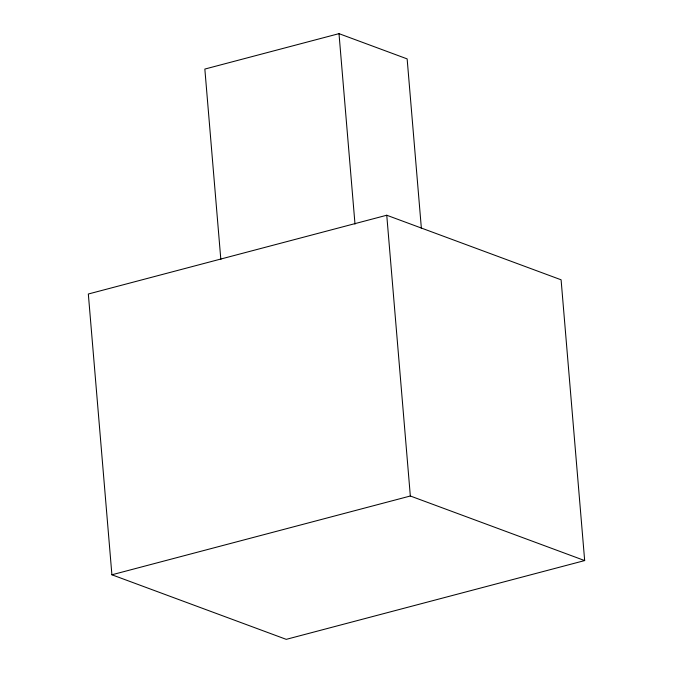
<?xml version="1.0" encoding="UTF-8"?>
<svg xmlns="http://www.w3.org/2000/svg" width="673" height="673" viewBox="0 0 673 673"><rect width="100%" height="100%" fill="white"/><g stroke="black" fill="none" stroke-linecap="round" stroke-linejoin="round"><path stroke-width="1.01" d="M421.382 228.441L407.14 58.888L338.999 33.65L204.844 69.067L220.837 259.551M386.756 215.234L88.331 294.008L111.903 574.784L286.244 639.35L584.669 560.575L561.097 279.8L386.756 215.234L410.337 496.001L584.669 560.575M111.903 574.784L410.337 496.001M338.999 33.65L354.999 224.134"/></g></svg>
